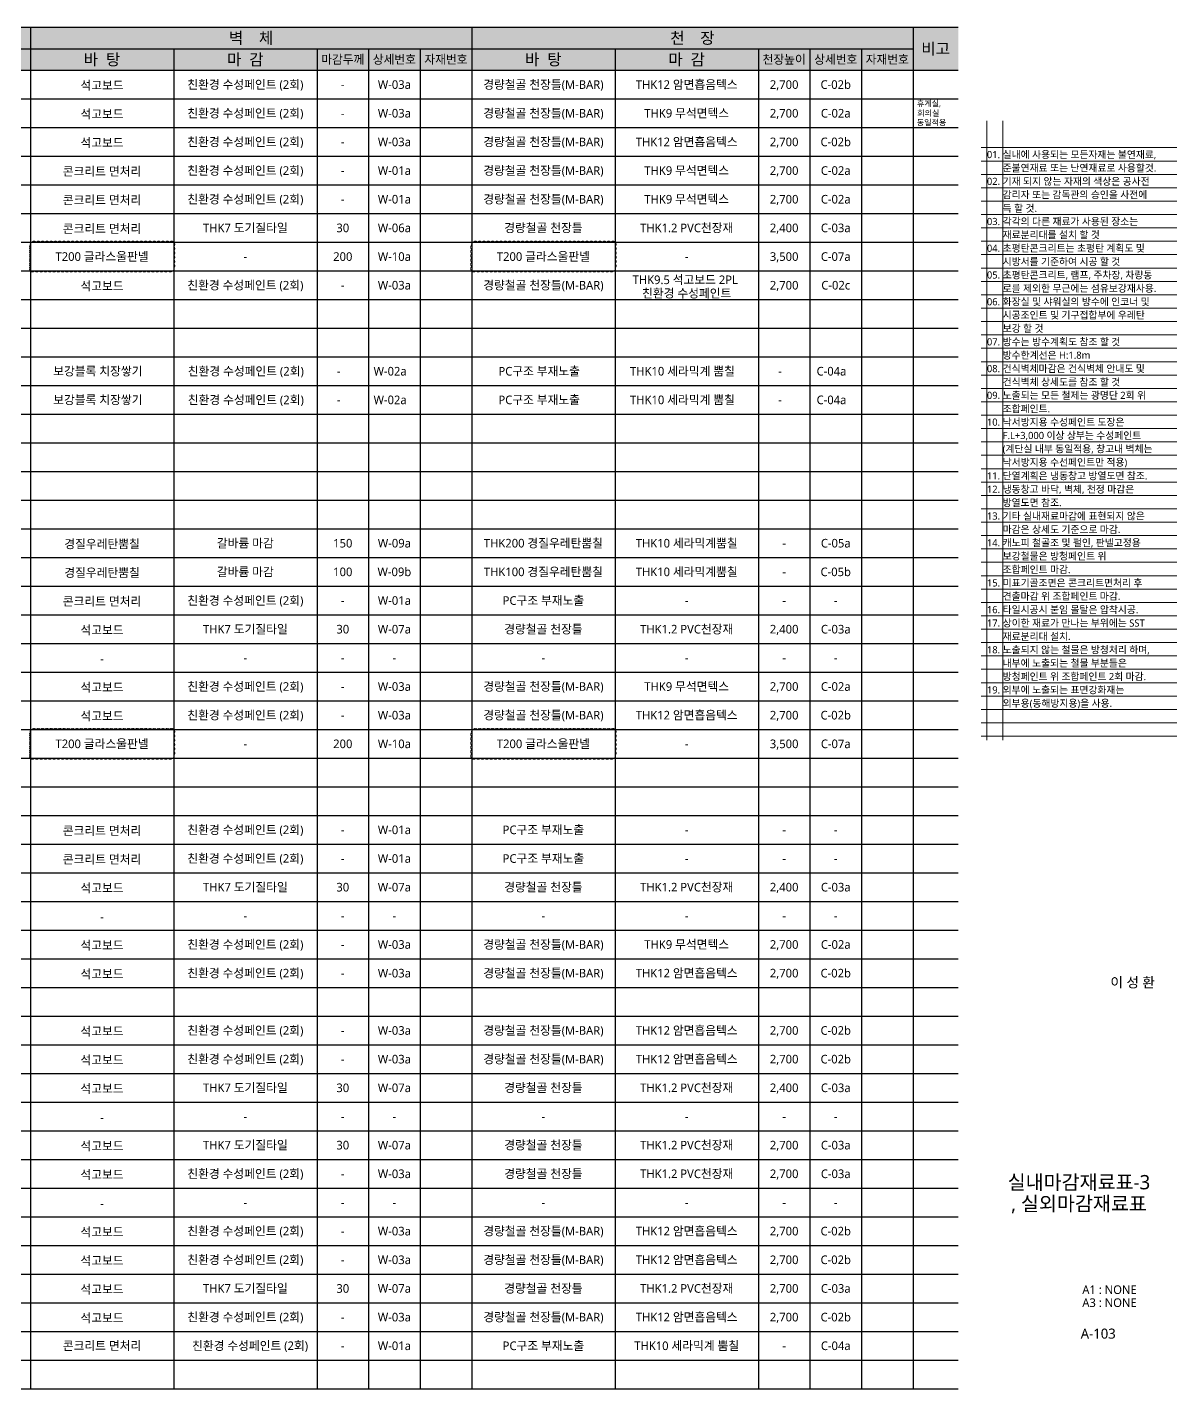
# Model space of a CAD drawing. Header units: millimetres. Extents: x 38 to 24868, y -11128 to 6117.
# Drawn here: x 20857 to 24868, y 1232 to 5982 of the extents above; entities that cross this region are included whole.
import ezdxf
from ezdxf.enums import TextEntityAlignment as Align

# ---------------------------------------------------------------- set-up
doc = ezdxf.new("R2010")
doc.units = ezdxf.units.MM
doc.layers.get('0').update_dxf_attribs({"linetype": 'CONTINUOUS'})
for name, color, linetype, lineweight in [('A-BORD-TEXT', 3, 'CONTINUOUS', 25), ('A-MKXS-TEXT1', 3, 'CONTINUOUS', 25), ('A-XXXX-TABL', 7, 'CONTINUOUS', 25), ('A-XXXX-TXT1', 3, 'CONTINUOUS', 25), ('A-XXXX-TXT2', 3, 'CONTINUOUS', 25), ('REV-202205', 20, 'CONTINUOUS', 25)]:
    doc.layers.add(name, color=color, linetype=linetype, lineweight=lineweight)
doc.layers.add('A-XXXX-NPLT', color=144, linetype='CONTINUOUS', lineweight=15, plot=False)
doc.layers.add('A-XXXX-SOLD', color=252, linetype='CONTINUOUS')
doc.styles.add('맑은 고딕', font='malgun.ttf')
doc.styles.add('맑은고딕', font='malgun.ttf')

# ---------------------------------------------------------------- blocks, each defined once
blk = doc.blocks.new('상온창고 재료마감표')
at = {"layer": 'A-MKXS-TEXT1', "style": '맑은고딕'}
for s, p in [('상온창고', (225, -50)), ('화물주차장/주차통로', (225, -150)), ('화장실', (225, -250)), ('화장실 PS', (225, -350)), ('창고', (225, -450)), ('복도', (225, -550))]:
    blk.add_text(s, height=30, dxfattribs=at).set_placement(p, align=Align.MIDDLE)
for s, p in [('초평탄콘크리트', (700, -50)), ('F-11a', (1720, -50)), ('콘크리트 면처리', (3780, -52.9)), ('친환경 수성페인트 (2회)', (4280, -50)), ('W-01a', (4800, -50)), ('PC구조 부재노출', (5320, -50)), ('-', (1200, -50)), ('-', (1540, -50)), ('-', (2240, -50)), ('-', (2740, -50)), ('-', (3080, -50)), ('-', (3260, -50)), ('-', (4620, -50)), ('-', (5820, -50)), ('-', (6160, -50)), ('-', (6340, -50)), ('무근콘크리트', (700, -150)), ('표면강화제', (1200, -150)), ('150', (1540, -150)), ('F-14a', (1720, -150)), ('콘크리트 면처리', (3780, -152.9)), ('친환경 수성페인트 (2회)', (4280, -150)), ('W-01a', (4800, -150)), ('PC구조 부재노출', (5320, -150)), ('-', (2240, -150)), ('-', (2740, -150)), ('-', (3080, -150)), ('-', (3260, -150)), ('-', (4620, -150)), ('-', (5820, -150)), ('-', (6160, -150)), ('-', (6340, -150)), ('시멘트몰탈', (700, -250)), ('THK10 자기질타일(논슬립)', (1200, -250)), ('80', (1540, -250)), ('F-09a', (1720, -250)), ('석고보드', (3780, -252.9)), ('THK7 도기질타일', (4280, -250)), ('30', (4620, -250)), ('W-07a', (4800, -250)), ('경량철골 천장틀', (5320, -250)), ('THK1.2 PVC천장재', (5820, -250)), ('2,400', (6160, -250)), ('C-03a', (6340, -250)), ('-', (2240, -250)), ('-', (2740, -250)), ('-', (3080, -250)), ('-', (3260, -250)), ('콘크리트 면처리', (700, -350)), ('-', (1200, -350)), ('-', (1540, -350)), ('F-01c', (1720, -350)), ('-', (2240, -350)), ('-', (2740, -350)), ('-', (3080, -350)), ('-', (3260, -350)), ('-', (3780, -352.9)), ('-', (4280, -350)), ('-', (4620, -350)), ('-', (4800, -350)), ('-', (5320, -350)), ('-', (5820, -350)), ('-', (6160, -350)), ('-', (6340, -350)), ('시멘트몰탈', (700, -450)), ('THK3 PVC타일', (1200, -450)), ('80', (1540, -450)), ('F-08b', (1720, -450)), ('석고보드', (2240, -450)), ('아크릴페인트(걸레받이용)', (2740, -450)), ('100', (3080, -450)), ('B-01a', (3260, -450)), ('석고보드', (3780, -452.9)), ('친환경 수성페인트 (2회)', (4280, -450)), ('-', (4620, -450)), ('W-03a', (4800, -450)), ('경량철골 천장틀(M-BAR)', (5320, -450)), ('THK9 무석면텍스', (5820, -450)), ('2,700', (6160, -450)), ('C-02a', (6340, -450)), ('시멘트몰탈', (700, -550)), ('THK10 폴리싱타일', (1200, -550)), ('80', (1540, -550)), ('F-07b', (1720, -550)), ('석고보드', (2240, -550)), ('아크릴페인트(걸레받이용)', (2740, -550)), ('100', (3080, -550)), ('B-01a', (3260, -550)), ('석고보드', (3780, -552.9)), ('친환경 수성페인트 (2회)', (4280, -550)), ('-', (4620, -550)), ('W-03a', (4800, -550)), ('경량철골 천장틀(M-BAR)', (5320, -550)), ('THK12 암면흡음텍스', (5820, -550)), ('2,700', (6160, -550)), ('C-02b', (6340, -550))]:
    blk.add_text(s, height=30, dxfattribs=at).set_placement(p, align=Align.MIDDLE_CENTER)
blk = doc.blocks.new('NOTE')
at = {"layer": 'A-XXXX-NPLT'}
for p, q in [((1010649.8, 179732.7), (1010649.8, 175412.7)), ((1010759.8, 179732.7), (1010759.8, 175412.7)), ((1010609.8, 179546.1), (1011974.8, 179546.1)), ((1010609.8, 179452.7), (1011974.8, 179452.7)), ((1010609.8, 179359.4), (1011974.8, 179359.4)), ((1010609.8, 179266.1), (1011974.8, 179266.1)), ((1010609.8, 179172.7), (1011974.8, 179172.7)), ((1010609.8, 179079.4), (1011974.8, 179079.4)), ((1010609.8, 178986.1), (1011974.8, 178986.1)), ((1010609.8, 178892.7), (1011974.8, 178892.7)), ((1010609.8, 178799.4), (1011974.8, 178799.4)), ((1010609.8, 178706.1), (1011974.8, 178706.1)), ((1010609.8, 178612.7), (1011974.8, 178612.7)), ((1010609.8, 178519.4), (1011974.8, 178519.4)), ((1010609.8, 178426.1), (1011974.8, 178426.1)), ((1010609.8, 178332.7), (1011974.8, 178332.7)), ((1010609.8, 178239.4), (1011974.8, 178239.4)), ((1010609.8, 178146.1), (1011974.8, 178146.1)), ((1010609.8, 178052.7), (1011974.8, 178052.7)), ((1010609.8, 177959.4), (1011974.8, 177959.4)), ((1010609.8, 177866.1), (1011974.8, 177866.1)), ((1010609.8, 177772.7), (1011974.8, 177772.7)), ((1010609.8, 177679.4), (1011974.8, 177679.4)), ((1010609.8, 177586.1), (1011974.8, 177586.1)), ((1010609.8, 177492.7), (1011974.8, 177492.7)), ((1010609.8, 177399.4), (1011974.8, 177399.4)), ((1010609.8, 177306.1), (1011974.8, 177306.1)), ((1010609.8, 177212.7), (1011974.8, 177212.7)), ((1010609.8, 177119.4), (1011974.8, 177119.4)), ((1010609.8, 177026.1), (1011974.8, 177026.1)), ((1010609.8, 176932.7), (1011974.8, 176932.7)), ((1010609.8, 176839.4), (1011974.8, 176839.4)), ((1010609.8, 176746.1), (1011974.8, 176746.1)), ((1010609.8, 176652.7), (1011974.8, 176652.7)), ((1010609.8, 176559.4), (1011974.8, 176559.4)), ((1010609.8, 176466.1), (1011974.8, 176466.1)), ((1010609.8, 176372.7), (1011974.8, 176372.7)), ((1010609.8, 176279.4), (1011974.8, 176279.4)), ((1010609.8, 176186.1), (1011974.8, 176186.1)), ((1010609.8, 176092.7), (1011974.8, 176092.7)), ((1010609.8, 175999.4), (1011974.8, 175999.4)), ((1010609.8, 175906.1), (1011974.8, 175906.1)), ((1010609.8, 175812.7), (1011974.8, 175812.7)), ((1010609.8, 175719.4), (1011974.8, 175719.4)), ((1010609.8, 175626.1), (1011974.8, 175626.1)), ((1010609.8, 175532.7), (1011974.8, 175532.7)), ((1010609.8, 175439.4), (1011974.8, 175439.4))]:
    blk.add_line(p, q, dxfattribs=at)
blk = doc.blocks.new('NOTE-01')
at = {"layer": 'A-XXXX-TXT2', "style": '맑은 고딕'}
for s, p in [('01.', (7576.5, 4994.8)), ('실내에 사용되는 모든자재는 불연재료,', (7631.5, 4994.8)), ('준불연재료 또는 난연재료로 사용할것.', (7631.5, 4948.1)), ('02.', (7576.5, 4901.4)), ('기재 되지 않는 자재의 색상은 공사전', (7631.5, 4901.4)), ('감리자 또는 감독관의 승인을 사전에', (7631.5, 4854.8)), ('득 할 것.', (7631.5, 4807.3)), ('03.', (7576.5, 4761.4)), ('각각의 다른 재료가 사용된 장소는', (7631.5, 4761.4)), ('재료분리대를 설치 할 것 ', (7631.5, 4714.8)), ('04.', (7576.5, 4668.1)), ('초평탄콘크리트는 초평탄 계획도 및 ', (7631.5, 4668.1)), ('시방서를 기준하여 시공 할 것', (7631.5, 4621.4)), ('05.', (7576.5, 4574.8)), ('초평탄콘크리트, 램프, 주차장, 차량통', (7631.5, 4574.8)), ('로를 제외한 무근에는 섬유보강재사용.', (7631.5, 4528.1)), ('06.', (7576.5, 4481.4)), ('화장실 및 샤워실의 방수에 인코너 및  ', (7631.5, 4481.4)), ('시공조인트 및 기구접합부에 우레탄', (7631.5, 4434.8)), ('보강 할 것', (7631.5, 4388.1)), ('07.', (7576.5, 4341.4)), ('방수는 방수계획도 참조 할 것', (7631.5, 4341.4)), ('방수한계선은 H:1.8m', (7631.5, 4294.8)), ('08.', (7576.5, 4248.1)), ('건식벽체마감은 건식벽체 안내도 및', (7631.5, 4248.1)), ('건식벽체 상세도를 참조 할 것', (7631.5, 4201.4)), ('09.', (7576.5, 4154.8)), ('노출되는 모든 철제는 광명단 2회 위', (7631.5, 4154.8)), ('조합페인트.', (7631.5, 4108.1)), ('10.', (7576.5, 4061.4)), ('낙서방지용 수성페인트 도장은', (7631.5, 4061.4)), ('F.L+3,000 이상 상부는 수성페인트', (7631.5, 4014.8)), ('(계단실 내부 동일적용, 창고내 벽체는', (7631.5, 3968.1)), ('낙서방지용 수선페인트만 적용)', (7631.5, 3921.4)), ('11.', (7576.5, 3873.9)), ('단열계획은 냉동창고 방열도면 참조.', (7631.5, 3873.9)), ('12.', (7576.5, 3827.2)), ('냉동창고 바닥, 벽체, 천정 마감은', (7631.5, 3827.2)), ('방열도면 참조.', (7631.5, 3780.5)), ('13.', (7576.5, 3733.9)), ('기타 실내재료마감에 표현되지 않은', (7631.5, 3733.9)), ('마감은 상세도 기준으로 마감.', (7631.5, 3687.2)), ('14.', (7576.5, 3640.5)), ('캐노피 철골조 및 펄인, 판넬고정용', (7631.5, 3640.5)), ('보강철물은 방청페인트 위', (7631.5, 3593.9)), ('조합페인트 마감.', (7631.5, 3547.2)), ('미표기골조면은 콘크리트면처리 후', (7631.5, 3500.5)), ('15.', (7576.5, 3500.5)), ('견출마감 위 조합페인트 마감.', (7631.5, 3453.9)), ('16.', (7576.5, 3407.2)), ('타일시공시 붙임 몰탈은 압착시공.', (7631.5, 3407.2)), ('17.', (7576.5, 3360.5)), ('상이한 재료가 만나는 부위에는 SST', (7631.5, 3360.5)), ('재료분리대 설치.', (7631.5, 3313.9)), ('18.', (7576.5, 3267.2)), ('노출되지 않는 철물은 방청처리 하며,', (7631.5, 3267.2)), ('내부에 노출되는 철물 부분들은', (7631.5, 3220.5)), ('방청페인트 위 조합페인트 2회 마감. ', (7631.5, 3173.9)), ('19.', (7576.5, 3127.2)), ('외부에 노출되는 표면강화재는', (7631.5, 3127.2)), ('외부용(동해방지용)을 사용.', (7631.5, 3080.5))]:
    blk.add_text(s, height=25, dxfattribs=at).set_placement(p, align=Align.MIDDLE_LEFT)

msp = doc.modelspace()

# ---------------------------------------------------------------- hatches: boundary and pattern name
at = {"layer": 'A-XXXX-SOLD', "true_color": 0xe3e3e3}
h = msp.add_hatch(color=254, dxfattribs=at)
h.dxf.hatch_style = 1
h.paths.add_polyline_path([(24105.6, 5982.2), (16918.1, 5982.2), (16918.1, 5907.2), (23948.1, 5907.2), (23948.1, 5832.2), (24105.6, 5832.2)])
at = {"layer": 'A-XXXX-SOLD'}
h = msp.add_hatch(color=256, dxfattribs=at)
h.dxf.hatch_style = 1
h.paths.add_polyline_path([(23948.1, 5832.2), (16918.1, 5832.2), (16918.1, 5907.2), (23948.1, 5907.2)])

# ---------------------------------------------------------------- linework, layer by layer
at = {"layer": 'A-XXXX-TABL', "color": 2}
for p, q in [((16918.1, 5982.2), (24105.6, 5982.2)), ((16918.1, 5832.2), (24105.6, 5832.2)), ((16918.1, 1232.2), (24105.6, 1232.2))]:
    msp.add_line(p, q, dxfattribs=at)
at = {"layer": 'A-XXXX-TABL', "color": 3}
for p, q in [((20868.1, 5982.2), (20868.1, 1232.2)), ((22408.1, 5982.2), (22408.1, 1232.2)), ((23948.1, 5982.2), (23948.1, 1232.2)), ((16918.1, 5907.2), (23948.1, 5907.2)), ((17038.1, 4832.2), (24105.6, 4832.2)), ((17038.1, 4232.2), (24105.6, 4232.2)), ((17038.1, 3232.2), (24105.6, 3232.2)), ((17038.1, 2532.2), (24105.6, 2532.2))]:
    msp.add_line(p, q, dxfattribs=at)
at = {"layer": 'A-XXXX-TABL'}
for p, q in [((21368.1, 5907.2), (21368.1, 1232.2)), ((21868.1, 5907.2), (21868.1, 1232.2)), ((22048.1, 5907.2), (22048.1, 1232.2)), ((22228.1, 5907.2), (22228.1, 1232.2)), ((22908.1, 5907.2), (22908.1, 1232.2)), ((23408.1, 5907.2), (23408.1, 1232.2)), ((23588.1, 5907.2), (23588.1, 1232.2)), ((23768.1, 5907.2), (23768.1, 1232.2))]:
    msp.add_line(p, q, dxfattribs=at)
at = {"layer": 'A-XXXX-TABL', "color": 8}
for p, q in [((17158.1, 5732.2), (24105.6, 5732.2)), ((17158.1, 5632.2), (24105.6, 5632.2)), ((17158.1, 5532.2), (24105.6, 5532.2)), ((17158.1, 5432.2), (24105.6, 5432.2)), ((17158.1, 5332.2), (24105.6, 5332.2)), ((17158.1, 5332.2), (24105.6, 5332.2)), ((17158.1, 5232.2), (24105.6, 5232.2)), ((17158.1, 5132.2), (24105.6, 5132.2)), ((17158.1, 5032.2), (24105.6, 5032.2)), ((17158.1, 4932.2), (24105.6, 4932.2)), ((17158.1, 4732.2), (24105.6, 4732.2)), ((17158.1, 4632.2), (24105.6, 4632.2)), ((17158.1, 4532.2), (24105.6, 4532.2)), ((17158.1, 4432.2), (24105.6, 4432.2)), ((17158.1, 4332.2), (24105.6, 4332.2)), ((17158.1, 4132.2), (24105.6, 4132.2)), ((17158.1, 4032.2), (24105.6, 4032.2)), ((17158.1, 3932.2), (24105.6, 3932.2)), ((17158.1, 3832.2), (24105.6, 3832.2)), ((17158.1, 3732.2), (24105.6, 3732.2)), ((17158.1, 3632.2), (24105.6, 3632.2)), ((17158.1, 3532.2), (24105.6, 3532.2)), ((17158.1, 3432.2), (24105.6, 3432.2)), ((17158.1, 3332.2), (24105.6, 3332.2)), ((17158.1, 3132.2), (24105.6, 3132.2)), ((17158.1, 3032.2), (24105.6, 3032.2)), ((17158.1, 2932.2), (24105.6, 2932.2)), ((17158.1, 2832.2), (24105.6, 2832.2)), ((17158.1, 2732.2), (24105.6, 2732.2)), ((17158.1, 2632.2), (24105.6, 2632.2)), ((17158.1, 2432.2), (24105.6, 2432.2)), ((17158.1, 2332.2), (24105.6, 2332.2)), ((17158.1, 2232.2), (24105.6, 2232.2)), ((17158.1, 2132.2), (24105.6, 2132.2)), ((17158.1, 2032.2), (24105.6, 2032.2)), ((17158.1, 1932.2), (24105.6, 1932.2)), ((17158.1, 1832.2), (24105.6, 1832.2)), ((17158.1, 1732.2), (24105.6, 1732.2)), ((17158.1, 1632.2), (24105.6, 1632.2)), ((17158.1, 1532.2), (24105.6, 1532.2)), ((17158.1, 1432.2), (24105.6, 1432.2)), ((17158.1, 1332.2), (24105.6, 1332.2))]:
    msp.add_line(p, q, dxfattribs=at)
at = {"layer": 'REV-202205', "const_width": 3}
for points in [[(20868.1, 5132.2, 0.520567), (20883.1, 5132.2, 0.520567), (20898.1, 5132.2, 0.520567), (20913.1, 5132.2, 0.520567), (20928.1, 5132.2, 0.520567), (20943.1, 5132.2, 0.520567), (20958.1, 5132.2, 0.520567), (20973.1, 5132.2, 0.520567), (20988.1, 5132.2, 0.520567), (21003.1, 5132.2, 0.520567), (21018.1, 5132.2, 0.520567), (21033.1, 5132.2, 0.520567), (21048.1, 5132.2, 0.520567), (21063.1, 5132.2, 0.520567), (21078.1, 5132.2, 0.520567), (21093.1, 5132.2, 0.520567), (21108.1, 5132.2, 0.520567), (21123.1, 5132.2, 0.520567), (21138.1, 5132.2, 0.520567), (21153.1, 5132.2, 0.520567), (21168.1, 5132.2, 0.520567), (21183.1, 5132.2, 0.520567), (21198.1, 5132.2, 0.520567), (21213.1, 5132.2, 0.520567), (21228.1, 5132.2, 0.520567), (21243.1, 5132.2, 0.520567), (21258.1, 5132.2, 0.520567), (21273.1, 5132.2, 0.520567), (21288.1, 5132.2, 0.520567), (21303.1, 5132.2, 0.520567), (21318.1, 5132.2, 0.520567), (21333.1, 5132.2, 0.520567), (21348.1, 5132.2, 0.520567), (21363.1, 5132.2, 0.520567), (21368.1, 5142.2, 0.520567), (21368.1, 5157.2, 0.520567), (21368.1, 5172.2, 0.520567), (21368.1, 5187.2, 0.520567), (21368.1, 5202.2, 0.520567), (21368.1, 5217.2, 0.520567), (21368.1, 5232.2, 0.520567), (21353.1, 5232.2, 0.520567), (21338.1, 5232.2, 0.520567), (21323.1, 5232.2, 0.520567), (21308.1, 5232.2, 0.520567), (21293.1, 5232.2, 0.520567), (21278.1, 5232.2, 0.520567), (21263.1, 5232.2, 0.520567), (21248.1, 5232.2, 0.520567), (21233.1, 5232.2, 0.520567), (21218.1, 5232.2, 0.520567), (21203.1, 5232.2, 0.520567), (21188.1, 5232.2, 0.520567), (21173.1, 5232.2, 0.520567), (21158.1, 5232.2, 0.520567), (21143.1, 5232.2, 0.520567), (21128.1, 5232.2, 0.520567), (21113.1, 5232.2, 0.520567), (21098.1, 5232.2, 0.520567), (21083.1, 5232.2, 0.520567), (21068.1, 5232.2, 0.520567), (21053.1, 5232.2, 0.520567), (21038.1, 5232.2, 0.520567), (21023.1, 5232.2, 0.520567), (21008.1, 5232.2, 0.520567), (20993.1, 5232.2, 0.520567), (20978.1, 5232.2, 0.520567), (20963.1, 5232.2, 0.520567), (20948.1, 5232.2, 0.520567), (20933.1, 5232.2, 0.520567), (20918.1, 5232.2, 0.520567), (20903.1, 5232.2, 0.520567), (20888.1, 5232.2, 0.520567), (20873.1, 5232.2, 0.520567), (20868.1, 5222.2, 0.520567), (20868.1, 5207.2, 0.520567), (20868.1, 5192.2, 0.520567), (20868.1, 5177.2, 0.520567), (20868.1, 5162.2, 0.520567), (20868.1, 5147.2, 0.520567)], [(22408.1, 5132.2, 0.520567), (22423.1, 5132.2, 0.520567), (22438.1, 5132.2, 0.520567), (22453.1, 5132.2, 0.520567), (22468.1, 5132.2, 0.520567), (22483.1, 5132.2, 0.520567), (22498.1, 5132.2, 0.520567), (22513.1, 5132.2, 0.520567), (22528.1, 5132.2, 0.520567), (22543.1, 5132.2, 0.520567), (22558.1, 5132.2, 0.520567), (22573.1, 5132.2, 0.520567), (22588.1, 5132.2, 0.520567), (22603.1, 5132.2, 0.520567), (22618.1, 5132.2, 0.520567), (22633.1, 5132.2, 0.520567), (22648.1, 5132.2, 0.520567), (22663.1, 5132.2, 0.520567), (22678.1, 5132.2, 0.520567), (22693.1, 5132.2, 0.520567), (22708.1, 5132.2, 0.520567), (22723.1, 5132.2, 0.520567), (22738.1, 5132.2, 0.520567), (22753.1, 5132.2, 0.520567), (22768.1, 5132.2, 0.520567), (22783.1, 5132.2, 0.520567), (22798.1, 5132.2, 0.520567), (22813.1, 5132.2, 0.520567), (22828.1, 5132.2, 0.520567), (22843.1, 5132.2, 0.520567), (22858.1, 5132.2, 0.520567), (22873.1, 5132.2, 0.520567), (22888.1, 5132.2, 0.520567), (22903.1, 5132.2, 0.520567), (22908.1, 5142.2, 0.520567), (22908.1, 5157.2, 0.520567), (22908.1, 5172.2, 0.520567), (22908.1, 5187.2, 0.520567), (22908.1, 5202.2, 0.520567), (22908.1, 5217.2, 0.520567), (22908.1, 5232.2, 0.520567), (22893.1, 5232.2, 0.520567), (22878.1, 5232.2, 0.520567), (22863.1, 5232.2, 0.520567), (22848.1, 5232.2, 0.520567), (22833.1, 5232.2, 0.520567), (22818.1, 5232.2, 0.520567), (22803.1, 5232.2, 0.520567), (22788.1, 5232.2, 0.520567), (22773.1, 5232.2, 0.520567), (22758.1, 5232.2, 0.520567), (22743.1, 5232.2, 0.520567), (22728.1, 5232.2, 0.520567), (22713.1, 5232.2, 0.520567), (22698.1, 5232.2, 0.520567), (22683.1, 5232.2, 0.520567), (22668.1, 5232.2, 0.520567), (22653.1, 5232.2, 0.520567), (22638.1, 5232.2, 0.520567), (22623.1, 5232.2, 0.520567), (22608.1, 5232.2, 0.520567), (22593.1, 5232.2, 0.520567), (22578.1, 5232.2, 0.520567), (22563.1, 5232.2, 0.520567), (22548.1, 5232.2, 0.520567), (22533.1, 5232.2, 0.520567), (22518.1, 5232.2, 0.520567), (22503.1, 5232.2, 0.520567), (22488.1, 5232.2, 0.520567), (22473.1, 5232.2, 0.520567), (22458.1, 5232.2, 0.520567), (22443.1, 5232.2, 0.520567), (22428.1, 5232.2, 0.520567), (22413.1, 5232.2, 0.520567), (22408.1, 5222.2, 0.520567), (22408.1, 5207.2, 0.520567), (22408.1, 5192.2, 0.520567), (22408.1, 5177.2, 0.520567), (22408.1, 5162.2, 0.520567), (22408.1, 5147.2, 0.520567)], [(20868.1, 3432.2, 0.520567), (20883.1, 3432.2, 0.520567), (20898.1, 3432.2, 0.520567), (20913.1, 3432.2, 0.520567), (20928.1, 3432.2, 0.520567), (20943.1, 3432.2, 0.520567), (20958.1, 3432.2, 0.520567), (20973.1, 3432.2, 0.520567), (20988.1, 3432.2, 0.520567), (21003.1, 3432.2, 0.520567), (21018.1, 3432.2, 0.520567), (21033.1, 3432.2, 0.520567), (21048.1, 3432.2, 0.520567), (21063.1, 3432.2, 0.520567), (21078.1, 3432.2, 0.520567), (21093.1, 3432.2, 0.520567), (21108.1, 3432.2, 0.520567), (21123.1, 3432.2, 0.520567), (21138.1, 3432.2, 0.520567), (21153.1, 3432.2, 0.520567), (21168.1, 3432.2, 0.520567), (21183.1, 3432.2, 0.520567), (21198.1, 3432.2, 0.520567), (21213.1, 3432.2, 0.520567), (21228.1, 3432.2, 0.520567), (21243.1, 3432.2, 0.520567), (21258.1, 3432.2, 0.520567), (21273.1, 3432.2, 0.520567), (21288.1, 3432.2, 0.520567), (21303.1, 3432.2, 0.520567), (21318.1, 3432.2, 0.520567), (21333.1, 3432.2, 0.520567), (21348.1, 3432.2, 0.520567), (21363.1, 3432.2, 0.520567), (21368.1, 3442.2, 0.520567), (21368.1, 3457.2, 0.520567), (21368.1, 3472.2, 0.520567), (21368.1, 3487.2, 0.520567), (21368.1, 3502.2, 0.520567), (21368.1, 3517.2, 0.520567), (21368.1, 3532.2, 0.520567), (21353.1, 3532.2, 0.520567), (21338.1, 3532.2, 0.520567), (21323.1, 3532.2, 0.520567), (21308.1, 3532.2, 0.520567), (21293.1, 3532.2, 0.520567), (21278.1, 3532.2, 0.520567), (21263.1, 3532.2, 0.520567), (21248.1, 3532.2, 0.520567), (21233.1, 3532.2, 0.520567), (21218.1, 3532.2, 0.520567), (21203.1, 3532.2, 0.520567), (21188.1, 3532.2, 0.520567), (21173.1, 3532.2, 0.520567), (21158.1, 3532.2, 0.520567), (21143.1, 3532.2, 0.520567), (21128.1, 3532.2, 0.520567), (21113.1, 3532.2, 0.520567), (21098.1, 3532.2, 0.520567), (21083.1, 3532.2, 0.520567), (21068.1, 3532.2, 0.520567), (21053.1, 3532.2, 0.520567), (21038.1, 3532.2, 0.520567), (21023.1, 3532.2, 0.520567), (21008.1, 3532.2, 0.520567), (20993.1, 3532.2, 0.520567), (20978.1, 3532.2, 0.520567), (20963.1, 3532.2, 0.520567), (20948.1, 3532.2, 0.520567), (20933.1, 3532.2, 0.520567), (20918.1, 3532.2, 0.520567), (20903.1, 3532.2, 0.520567), (20888.1, 3532.2, 0.520567), (20873.1, 3532.2, 0.520567), (20868.1, 3522.2, 0.520567), (20868.1, 3507.2, 0.520567), (20868.1, 3492.2, 0.520567), (20868.1, 3477.2, 0.520567), (20868.1, 3462.2, 0.520567), (20868.1, 3447.2, 0.520567)], [(22408.1, 3432.2, 0.520567), (22423.1, 3432.2, 0.520567), (22438.1, 3432.2, 0.520567), (22453.1, 3432.2, 0.520567), (22468.1, 3432.2, 0.520567), (22483.1, 3432.2, 0.520567), (22498.1, 3432.2, 0.520567), (22513.1, 3432.2, 0.520567), (22528.1, 3432.2, 0.520567), (22543.1, 3432.2, 0.520567), (22558.1, 3432.2, 0.520567), (22573.1, 3432.2, 0.520567), (22588.1, 3432.2, 0.520567), (22603.1, 3432.2, 0.520567), (22618.1, 3432.2, 0.520567), (22633.1, 3432.2, 0.520567), (22648.1, 3432.2, 0.520567), (22663.1, 3432.2, 0.520567), (22678.1, 3432.2, 0.520567), (22693.1, 3432.2, 0.520567), (22708.1, 3432.2, 0.520567), (22723.1, 3432.2, 0.520567), (22738.1, 3432.2, 0.520567), (22753.1, 3432.2, 0.520567), (22768.1, 3432.2, 0.520567), (22783.1, 3432.2, 0.520567), (22798.1, 3432.2, 0.520567), (22813.1, 3432.2, 0.520567), (22828.1, 3432.2, 0.520567), (22843.1, 3432.2, 0.520567), (22858.1, 3432.2, 0.520567), (22873.1, 3432.2, 0.520567), (22888.1, 3432.2, 0.520567), (22903.1, 3432.2, 0.520567), (22908.1, 3442.2, 0.520567), (22908.1, 3457.2, 0.520567), (22908.1, 3472.2, 0.520567), (22908.1, 3487.2, 0.520567), (22908.1, 3502.2, 0.520567), (22908.1, 3517.2, 0.520567), (22908.1, 3532.2, 0.520567), (22893.1, 3532.2, 0.520567), (22878.1, 3532.2, 0.520567), (22863.1, 3532.2, 0.520567), (22848.1, 3532.2, 0.520567), (22833.1, 3532.2, 0.520567), (22818.1, 3532.2, 0.520567), (22803.1, 3532.2, 0.520567), (22788.1, 3532.2, 0.520567), (22773.1, 3532.2, 0.520567), (22758.1, 3532.2, 0.520567), (22743.1, 3532.2, 0.520567), (22728.1, 3532.2, 0.520567), (22713.1, 3532.2, 0.520567), (22698.1, 3532.2, 0.520567), (22683.1, 3532.2, 0.520567), (22668.1, 3532.2, 0.520567), (22653.1, 3532.2, 0.520567), (22638.1, 3532.2, 0.520567), (22623.1, 3532.2, 0.520567), (22608.1, 3532.2, 0.520567), (22593.1, 3532.2, 0.520567), (22578.1, 3532.2, 0.520567), (22563.1, 3532.2, 0.520567), (22548.1, 3532.2, 0.520567), (22533.1, 3532.2, 0.520567), (22518.1, 3532.2, 0.520567), (22503.1, 3532.2, 0.520567), (22488.1, 3532.2, 0.520567), (22473.1, 3532.2, 0.520567), (22458.1, 3532.2, 0.520567), (22443.1, 3532.2, 0.520567), (22428.1, 3532.2, 0.520567), (22413.1, 3532.2, 0.520567), (22408.1, 3522.2, 0.520567), (22408.1, 3507.2, 0.520567), (22408.1, 3492.2, 0.520567), (22408.1, 3477.2, 0.520567), (22408.1, 3462.2, 0.520567), (22408.1, 3447.2, 0.520567)]]:
    msp.add_lwpolyline(points, format="xyb", close=True, dxfattribs=at)

# ---------------------------------------------------------------- block references
msp.add_blockref('상온창고 재료마감표', (17338.1, 3232.2))
at = {"layer": 'A-XXXX-TXT1', "xscale": 0.5, "yscale": 0.5, "zscale": 0.5}
msp.add_blockref('NOTE', (-481119.3, -84210.9), dxfattribs=at)
at = {"layer": 'A-XXXX-TXT2'}
msp.add_blockref('NOTE-01', (16629.1, 543.2), dxfattribs=at)

# ---------------------------------------------------------------- texts
at = {"layer": 'A-BORD-TEXT', "style": '맑은고딕'}
for s, height, p in [('이 성 환', 35, (24791.9, 2632.5)), ('A1 : NONE', 30, (24728.2, 1562.9)), ('A3 : NONE', 30, (24728.2, 1517.6)), ('A-103', 35, (24655, 1407.2))]:
    msp.add_text(s, height=height, dxfattribs=at).set_placement(p, align=Align.RIGHT)
for s, p in [('실내마감재료표-3', (24526.8, 1953)), (', 실외마감재료표', (24526.8, 1878))]:
    msp.add_text(s, height=50, dxfattribs=at).set_placement(p, align=Align.MIDDLE_CENTER)
at = {"layer": 'A-MKXS-TEXT1', "style": '맑은고딕'}
for s, p in [('석고보드', (21118.1, 5779.3)), ('친환경 수성페인트 (2회)', (21618.1, 5782.2)), ('W-03a', (22138.1, 5782.2)), ('경량철골 천장틀(M-BAR)', (22658.1, 5782.2)), ('THK12 암면흡음텍스', (23158.1, 5782.2)), ('2,700', (23498.1, 5782.2)), ('C-02b', (23678.1, 5782.2)), ('-', (21958.1, 5782.2)), ('친환경 수성페인트 (2회)', (21618.1, 5682.2)), ('경량철골 천장틀(M-BAR)', (22658.1, 5682.2)), ('THK9 무석면텍스', (23158.1, 5682.2)), ('석고보드', (21118.1, 5679.3)), ('-', (21958.1, 5682.2)), ('W-03a', (22138.1, 5682.2)), ('2,700', (23498.1, 5682.2)), ('C-02a', (23678.1, 5682.2)), ('석고보드', (21118.1, 5579.3)), ('친환경 수성페인트 (2회)', (21618.1, 5582.2)), ('-', (21958.1, 5582.2)), ('W-03a', (22138.1, 5582.2)), ('경량철골 천장틀(M-BAR)', (22658.1, 5582.2)), ('THK12 암면흡음텍스', (23158.1, 5582.2)), ('2,700', (23498.1, 5582.2)), ('C-02b', (23678.1, 5582.2)), ('콘크리트 면처리', (21118.1, 5479.3)), ('친환경 수성페인트 (2회)', (21618.1, 5482.2)), ('-', (21958.1, 5482.2)), ('W-01a', (22138.1, 5482.2)), ('경량철골 천장틀(M-BAR)', (22658.1, 5482.2)), ('THK9 무석면텍스', (23158.1, 5482.2)), ('2,700', (23498.1, 5482.2)), ('C-02a', (23678.1, 5482.2)), ('콘크리트 면처리', (21118.1, 5379.3)), ('친환경 수성페인트 (2회)', (21618.1, 5382.2)), ('-', (21958.1, 5382.2)), ('W-01a', (22138.1, 5382.2)), ('경량철골 천장틀(M-BAR)', (22658.1, 5382.2)), ('THK9 무석면텍스', (23158.1, 5382.2)), ('2,700', (23498.1, 5382.2)), ('C-02a', (23678.1, 5382.2)), ('콘크리트 면처리', (21118.1, 5279.3)), ('THK7 도기질타일', (21618.1, 5282.2)), ('30', (21958.1, 5282.2)), ('W-06a', (22138.1, 5282.2)), ('경량철골 천장틀', (22658.1, 5282.2)), ('THK1.2 PVC천장재', (23158.1, 5282.2)), ('2,400', (23498.1, 5282.2)), ('C-03a', (23678.1, 5282.2)), ('T200 글라스울판넬', (21118.1, 5182.2)), ('-', (21618.1, 5182.2)), ('200', (21958.1, 5182.2)), ('W-10a', (22138.1, 5182.2)), ('T200 글라스울판넬', (22658.1, 5182.2)), ('-', (23158.1, 5182.2)), ('3,500', (23498.1, 5182.2)), ('C-07a', (23678.1, 5182.2)), ('석고보드', (21118.1, 5079.3)), ('친환경 수성페인트 (2회)', (21618.1, 5082.2)), ('W-03a', (22138.1, 5082.2)), ('경량철골 천장틀(M-BAR)', (22658.1, 5082.2)), ('THK9.5 석고보드 2PL ', (23158.1, 5101.1)), ('2,700', (23498.1, 5082.2)), ('C-02c', (23678.1, 5082.2)), ('-', (21958.1, 5082.2)), ('친환경 수성페인트', (23158.1, 5053.9)), ('보강블록 치장쌓기', (21103.3, 4782.2)), ('친환경 수성페인트 (2회)', (21619.8, 4782.2)), ('W-02a', (22123.3, 4782.2)), ('PC구조 부재노출', (22643.3, 4782.2)), ('THK10 세라믹계 뿜칠', (23143.3, 4782.2)), ('C-04a', (23663.3, 4782.2)), ('-', (21943.3, 4782.2)), ('-', (23483.3, 4782.2)), ('보강블록 치장쌓기', (21103.3, 4682.2)), ('친환경 수성페인트 (2회)', (21619.8, 4682.2)), ('-', (21943.3, 4682.2)), ('W-02a', (22123.3, 4682.2)), ('PC구조 부재노출', (22643.3, 4682.2)), ('THK10 세라믹계 뿜칠', (23143.3, 4682.2)), ('-', (23483.3, 4682.2)), ('C-04a', (23663.3, 4682.2)), ('경질우레탄뿜칠', (21118.1, 4179.3)), ('갈바륨 마감', (21618.1, 4182.2)), ('150', (21958.1, 4182.2)), ('W-09a', (22138.1, 4182.2)), ('THK200 경질우레탄뿜칠', (22658.1, 4182.2)), ('THK10 세라믹계뿜칠', (23158.1, 4182.2)), ('-', (23498.1, 4182.2)), ('C-05a', (23678.1, 4182.2)), ('경질우레탄뿜칠', (21118.1, 4079.3)), ('갈바륨 마감', (21618.1, 4082.2)), ('100', (21958.1, 4082.2)), ('W-09b', (22138.1, 4082.2)), ('THK100 경질우레탄뿜칠', (22658.1, 4082.2)), ('THK10 세라믹계뿜칠', (23158.1, 4082.2)), ('C-05b', (23678.1, 4082.2)), ('-', (23498.1, 4082.2)), ('콘크리트 면처리', (21118.1, 3979.3)), ('친환경 수성페인트 (2회)', (21618.1, 3982.2)), ('W-01a', (22138.1, 3982.2)), ('PC구조 부재노출', (22658.1, 3982.2)), ('-', (21958.1, 3982.2)), ('-', (23158.1, 3982.2)), ('-', (23498.1, 3982.2)), ('-', (23678.1, 3982.2)), ('석고보드', (21118.1, 3879.3)), ('THK7 도기질타일', (21618.1, 3882.2)), ('30', (21958.1, 3882.2)), ('W-07a', (22138.1, 3882.2)), ('경량철골 천장틀', (22658.1, 3882.2)), ('THK1.2 PVC천장재', (23158.1, 3882.2)), ('2,400', (23498.1, 3882.2)), ('C-03a', (23678.1, 3882.2)), ('-', (21118.1, 3779.3)), ('-', (21618.1, 3782.2)), ('-', (21958.1, 3782.2)), ('-', (22138.1, 3782.2)), ('-', (22658.1, 3782.2)), ('-', (23158.1, 3782.2)), ('-', (23498.1, 3782.2)), ('-', (23678.1, 3782.2)), ('석고보드', (21118.1, 3679.3)), ('친환경 수성페인트 (2회)', (21618.1, 3682.2)), ('-', (21958.1, 3682.2)), ('W-03a', (22138.1, 3682.2)), ('경량철골 천장틀(M-BAR)', (22658.1, 3682.2)), ('THK9 무석면텍스', (23158.1, 3682.2)), ('2,700', (23498.1, 3682.2)), ('C-02a', (23678.1, 3682.2)), ('석고보드', (21118.1, 3579.3)), ('친환경 수성페인트 (2회)', (21618.1, 3582.2)), ('-', (21958.1, 3582.2)), ('W-03a', (22138.1, 3582.2)), ('경량철골 천장틀(M-BAR)', (22658.1, 3582.2)), ('THK12 암면흡음텍스', (23158.1, 3582.2)), ('2,700', (23498.1, 3582.2)), ('C-02b', (23678.1, 3582.2)), ('T200 글라스울판넬', (21118.1, 3482.2)), ('-', (21618.1, 3482.2)), ('200', (21958.1, 3482.2)), ('W-10a', (22138.1, 3482.2)), ('T200 글라스울판넬', (22658.1, 3482.2)), ('-', (23158.1, 3482.2)), ('3,500', (23498.1, 3482.2)), ('C-07a', (23678.1, 3482.2)), ('석고보드', (21118.1, 2479.3)), ('친환경 수성페인트 (2회)', (21618.1, 2482.2)), ('-', (21958.1, 2482.2)), ('W-03a', (22138.1, 2482.2)), ('경량철골 천장틀(M-BAR)', (22658.1, 2482.2)), ('THK12 암면흡음텍스', (23158.1, 2482.2)), ('2,700', (23498.1, 2482.2)), ('C-02b', (23678.1, 2482.2)), ('석고보드', (21118.1, 2379.3)), ('친환경 수성페인트 (2회)', (21618.1, 2382.2)), ('-', (21958.1, 2382.2)), ('W-03a', (22138.1, 2382.2)), ('경량철골 천장틀(M-BAR)', (22658.1, 2382.2)), ('THK12 암면흡음텍스', (23158.1, 2382.2)), ('2,700', (23498.1, 2382.2)), ('C-02b', (23678.1, 2382.2)), ('석고보드', (21118.1, 2279.3)), ('THK7 도기질타일', (21618.1, 2282.2)), ('30', (21958.1, 2282.2)), ('W-07a', (22138.1, 2282.2)), ('경량철골 천장틀', (22658.1, 2282.2)), ('THK1.2 PVC천장재', (23158.1, 2282.2)), ('2,400', (23498.1, 2282.2)), ('C-03a', (23678.1, 2282.2)), ('-', (21118.1, 2179.3)), ('-', (21618.1, 2182.2)), ('-', (21958.1, 2182.2)), ('-', (22138.1, 2182.2)), ('-', (22658.1, 2182.2)), ('-', (23158.1, 2182.2)), ('-', (23498.1, 2182.2)), ('-', (23678.1, 2182.2)), ('석고보드', (21118.1, 2079.3)), ('THK7 도기질타일', (21618.1, 2082.2)), ('30', (21958.1, 2082.2)), ('W-07a', (22138.1, 2082.2)), ('경량철골 천장틀', (22658.1, 2082.2)), ('THK1.2 PVC천장재', (23158.1, 2082.2)), ('2,700', (23498.1, 2082.2)), ('C-03a', (23678.1, 2082.2)), ('석고보드', (21118.1, 1979.3)), ('친환경 수성페인트 (2회)', (21618.1, 1982.2)), ('W-03a', (22138.1, 1982.2)), ('경량철골 천장틀', (22658.1, 1982.2)), ('THK1.2 PVC천장재', (23158.1, 1982.2)), ('2,700', (23498.1, 1982.2)), ('C-03a', (23678.1, 1982.2)), ('-', (21958.1, 1982.2)), ('-', (21118.1, 1879.3)), ('-', (21618.1, 1882.2)), ('-', (21958.1, 1882.2)), ('-', (22138.1, 1882.2)), ('-', (22658.1, 1882.2)), ('-', (23158.1, 1882.2)), ('-', (23498.1, 1882.2)), ('-', (23678.1, 1882.2)), ('석고보드', (21118.1, 1779.3)), ('친환경 수성페인트 (2회)', (21618.1, 1782.2)), ('-', (21958.1, 1782.2)), ('W-03a', (22138.1, 1782.2)), ('경량철골 천장틀(M-BAR)', (22658.1, 1782.2)), ('THK12 암면흡음텍스', (23158.1, 1782.2)), ('2,700', (23498.1, 1782.2)), ('C-02b', (23678.1, 1782.2)), ('석고보드', (21118.1, 1679.3)), ('친환경 수성페인트 (2회)', (21618.1, 1682.2)), ('-', (21958.1, 1682.2)), ('W-03a', (22138.1, 1682.2)), ('경량철골 천장틀(M-BAR)', (22658.1, 1682.2)), ('THK12 암면흡음텍스', (23158.1, 1682.2)), ('2,700', (23498.1, 1682.2)), ('C-02b', (23678.1, 1682.2)), ('석고보드', (21118.1, 1579.3)), ('THK7 도기질타일', (21618.1, 1582.2)), ('30', (21958.1, 1582.2)), ('W-07a', (22138.1, 1582.2)), ('경량철골 천장틀', (22658.1, 1582.2)), ('THK1.2 PVC천장재', (23158.1, 1582.2)), ('2,700', (23498.1, 1582.2)), ('C-03a', (23678.1, 1582.2)), ('석고보드', (21118.1, 1479.3)), ('친환경 수성페인트 (2회)', (21618.1, 1482.2)), ('-', (21958.1, 1482.2)), ('W-03a', (22138.1, 1482.2)), ('경량철골 천장틀(M-BAR)', (22658.1, 1482.2)), ('THK12 암면흡음텍스', (23158.1, 1482.2)), ('2,700', (23498.1, 1482.2)), ('C-02b', (23678.1, 1482.2)), ('콘크리트 면처리', (21118.1, 1382.2)), ('친환경 수성페인트 (2회)', (21634.6, 1382.2)), ('-', (21958.1, 1382.2)), ('W-01a', (22138.1, 1382.2)), ('PC구조 부재노출', (22658.1, 1382.2)), ('THK10 세라믹계 뿜칠', (23158.1, 1382.2)), ('-', (23498.1, 1382.2)), ('C-04a', (23678.1, 1382.2))]:
    msp.add_text(s, height=30, dxfattribs=at).set_placement(p, align=Align.MIDDLE_CENTER)
for s, p in [('휴게실,', (24003.4, 5716.1)), ('동일적용', (24012.4, 5650.3)), ('회의실', (24001.1, 5683))]:
    msp.add_text(s, height=20, dxfattribs=at).set_placement(p, align=Align.MIDDLE)
at = {"layer": 'A-XXXX-TXT2', "style": '맑은고딕'}
for s, height, p in [('벽    체', 40, (21638.1, 5944.7)), ('천    장', 40, (23178.1, 5944.7)), ('바  탕', 40, (21118.1, 5869.7)), ('마  감', 40, (21618.1, 5869.7)), ('바  탕', 40, (22658.1, 5869.7)), ('마  감', 40, (23158.1, 5869.7)), ('비고', 40, (24026.8, 5907.2)), ('마감두께', 30, (21958.1, 5869.7)), ('상세번호', 30, (22138.1, 5869.7)), ('자재번호', 30, (22318.1, 5869.7)), ('천장높이', 30, (23498.1, 5869.7)), ('상세번호', 30, (23678.1, 5869.7)), ('자재번호', 30, (23858.1, 5869.7))]:
    msp.add_text(s, height=height, dxfattribs=at).set_placement(p, align=Align.MIDDLE_CENTER)

doc.saveas('drawing.dxf')
